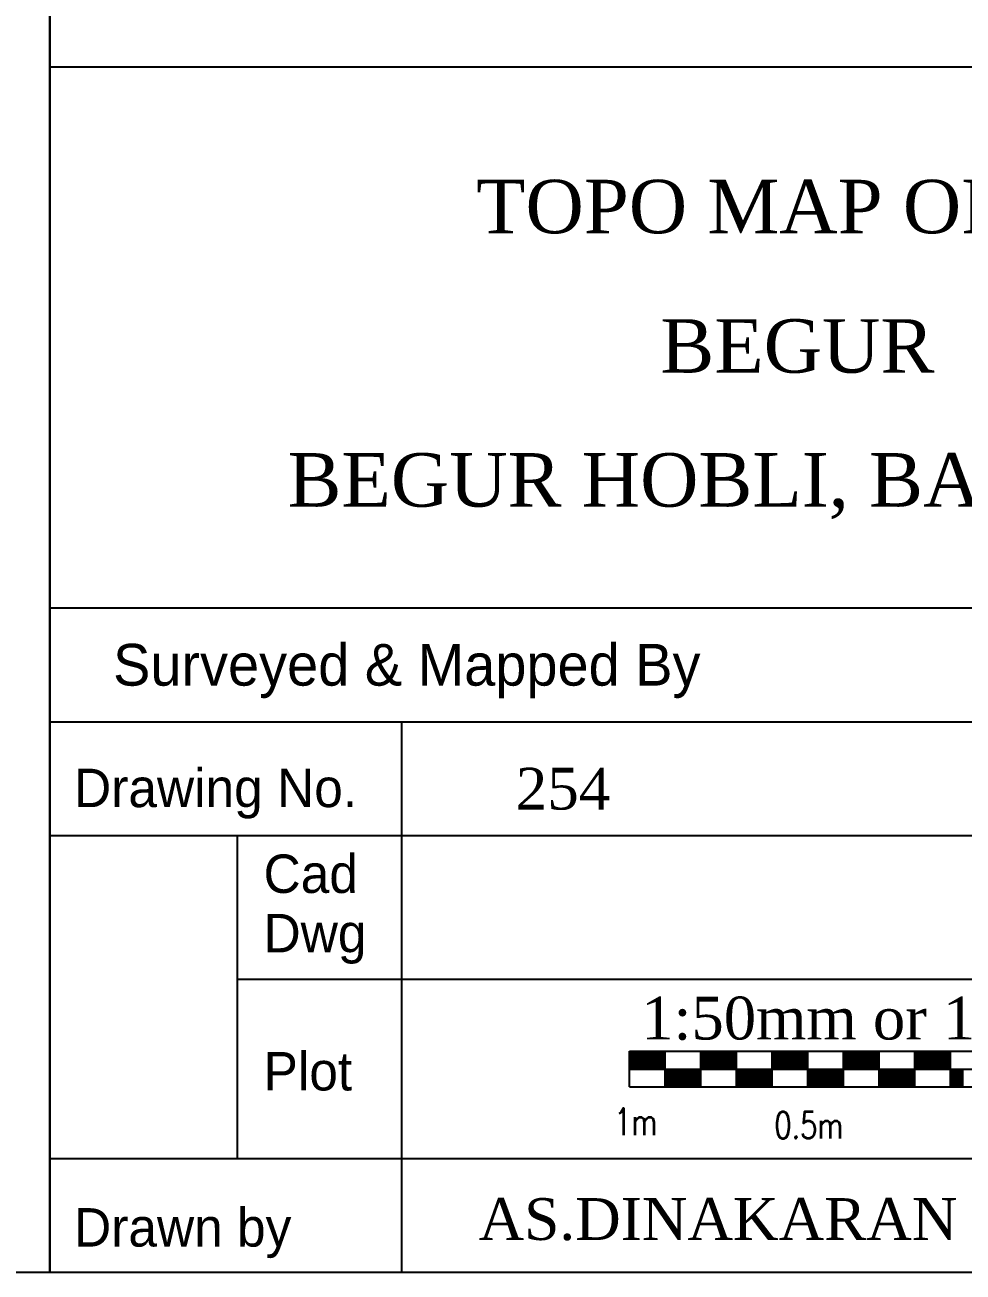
# Model space of a CAD drawing. Extents: x 1878645 to 3043969, y -1160829 to -603973.
# Drawn here: x 2000138 to 2016610, y -986805 to -964894 of the extents above; entities that cross this region are included whole.
import ezdxf
from ezdxf.enums import TextEntityAlignment as Align

# ---------------------------------------------------------------- set-up
doc = ezdxf.new("R2010")
doc.units = 0
doc.header["$LTSCALE"] = 100
for name, color, linetype in [('BOR', 100, 'Continuous'), ('TEMPLE', 6, 'Continuous'), ('TITLE', 7, 'Continuous')]:
    doc.layers.add(name, color=color, linetype=linetype)
doc.styles.add('DT', font='dutcheb.ttf')
doc.styles.add('rs', font='romans.shx')
doc.styles.add('STY', font='stylu.ttf')
doc.styles.add('TR', font='times.ttf', dxfattribs={"height": 2.4})

msp = doc.modelspace()

# ---------------------------------------------------------------- linework, layer by layer
at = {"color": 0}
for p, q in [((2010776.48911, -983238.4965, 1801.29256), (2010776.48882, -982925.22823, 1801.29256)), ((2010776.48911, -983238.4965, 1801.29256), (2010776.48882, -982925.22823, 1801.29256)), ((2010807.81594, -983238.49647, 1801.29256), (2010807.81565, -982925.2282, 1801.29256)), ((2010807.81594, -983238.49647, 1801.29256), (2010807.81565, -982925.2282, 1801.29256)), ((2010839.14276, -983238.49644, 1801.29256), (2010839.14248, -982925.22817, 1801.29256)), ((2010839.14276, -983238.49644, 1801.29256), (2010839.14248, -982925.22817, 1801.29256)), ((2010870.46959, -983238.49641, 1801.29256), (2010870.46931, -982925.22814, 1801.29256)), ((2010870.46959, -983238.49641, 1801.29256), (2010870.46931, -982925.22814, 1801.29256)), ((2010901.79642, -983238.49639, 1801.29256), (2010901.79613, -982925.22811, 1801.29256)), ((2010901.79642, -983238.49639, 1801.29256), (2010901.79613, -982925.22811, 1801.29256)), ((2010933.12325, -983238.49636, 1801.29256), (2010933.12296, -982925.22809, 1801.29256)), ((2010933.12325, -983238.49636, 1801.29256), (2010933.12296, -982925.22809, 1801.29256)), ((2010964.45007, -983238.49633, 1801.29256), (2010964.44979, -982925.22806, 1801.29256)), ((2010964.45007, -983238.49633, 1801.29256), (2010964.44979, -982925.22806, 1801.29256)), ((2010995.7769, -983238.4963, 1801.29256), (2010995.77661, -982925.22803, 1801.29256)), ((2010995.7769, -983238.4963, 1801.29256), (2010995.77661, -982925.22803, 1801.29256)), ((2011027.10373, -983238.49627, 1801.29256), (2011027.10344, -982925.228, 1801.29256)), ((2011027.10373, -983238.49627, 1801.29256), (2011027.10344, -982925.228, 1801.29256)), ((2011058.43055, -983238.49624, 1801.29256), (2011058.43027, -982925.22797, 1801.29256)), ((2011058.43055, -983238.49624, 1801.29256), (2011058.43027, -982925.22797, 1801.29256)), ((2011089.75738, -983238.49621, 1801.29256), (2011089.75709, -982925.22794, 1801.29256)), ((2011089.75738, -983238.49621, 1801.29256), (2011089.75709, -982925.22794, 1801.29256)), ((2011121.08421, -983238.49618, 1801.29256), (2011121.08392, -982925.22791, 1801.29256)), ((2011121.08421, -983238.49618, 1801.29256), (2011121.08392, -982925.22791, 1801.29256)), ((2011152.41104, -983238.49616, 1801.29256), (2011152.41075, -982925.22789, 1801.29256)), ((2011152.41104, -983238.49616, 1801.29256), (2011152.41075, -982925.22789, 1801.29256)), ((2011183.73786, -983238.49613, 1801.29256), (2011183.73758, -982925.22786, 1801.29256)), ((2011183.73786, -983238.49613, 1801.29256), (2011183.73758, -982925.22786, 1801.29256)), ((2011215.06469, -983238.4961, 1801.29256), (2011215.0644, -982925.22783, 1801.29256)), ((2011215.06469, -983238.4961, 1801.29256), (2011215.0644, -982925.22783, 1801.29256)), ((2011246.39152, -983238.49607, 1801.29256), (2011246.39123, -982925.2278, 1801.29256)), ((2011246.39152, -983238.49607, 1801.29256), (2011246.39123, -982925.2278, 1801.29256)), ((2011277.71834, -983238.49604, 1801.29256), (2011277.71806, -982925.22777, 1801.29256)), ((2011277.71834, -983238.49604, 1801.29256), (2011277.71806, -982925.22777, 1801.29256)), ((2011309.04517, -983238.49601, 1801.29256), (2011309.04488, -982925.22774, 1801.29256)), ((2011309.04517, -983238.49601, 1801.29256), (2011309.04488, -982925.22774, 1801.29256)), ((2011340.372, -983238.49598, 1801.29256), (2011340.37171, -982925.22771, 1801.29256)), ((2011340.372, -983238.49598, 1801.29256), (2011340.37171, -982925.22771, 1801.29256)), ((2011371.69882, -983238.49596, 1801.29256), (2011371.69854, -982925.22769, 1801.29256)), ((2011371.69882, -983238.49596, 1801.29256), (2011371.69854, -982925.22769, 1801.29256)), ((2012029.56219, -983238.49536, 1801.29256), (2012029.56191, -982925.22708, 1801.29256)), ((2012029.56219, -983238.49536, 1801.29256), (2012029.56191, -982925.22708, 1801.29256)), ((2012060.88902, -983238.49533, 1801.29256), (2012060.88873, -982925.22706, 1801.29256)), ((2012060.88902, -983238.49533, 1801.29256), (2012060.88873, -982925.22706, 1801.29256)), ((2012092.21585, -983238.4953, 1801.29256), (2012092.21556, -982925.22703, 1801.29256)), ((2012092.21585, -983238.4953, 1801.29256), (2012092.21556, -982925.22703, 1801.29256)), ((2012123.54267, -983238.49527, 1801.29256), (2012123.54239, -982925.227, 1801.29256)), ((2012123.54267, -983238.49527, 1801.29256), (2012123.54239, -982925.227, 1801.29256)), ((2012154.8695, -983238.49524, 1801.29256), (2012154.86922, -982925.22697, 1801.29256)), ((2012154.8695, -983238.49524, 1801.29256), (2012154.86922, -982925.22697, 1801.29256)), ((2012186.19633, -983238.49521, 1801.29256), (2012186.19604, -982925.22694, 1801.29256)), ((2012186.19633, -983238.49521, 1801.29256), (2012186.19604, -982925.22694, 1801.29256)), ((2012217.52316, -983238.49518, 1801.29256), (2012217.52287, -982925.22691, 1801.29256)), ((2012217.52316, -983238.49518, 1801.29256), (2012217.52287, -982925.22691, 1801.29256)), ((2012248.84998, -983238.49516, 1801.29256), (2012248.8497, -982925.22688, 1801.29256)), ((2012248.84998, -983238.49516, 1801.29256), (2012248.8497, -982925.22688, 1801.29256)), ((2012280.17681, -983238.49513, 1801.29256), (2012280.17652, -982925.22686, 1801.29256)), ((2012280.17681, -983238.49513, 1801.29256), (2012280.17652, -982925.22686, 1801.29256)), ((2012311.50364, -983238.4951, 1801.29256), (2012311.50335, -982925.22683, 1801.29256)), ((2012311.50364, -983238.4951, 1801.29256), (2012311.50335, -982925.22683, 1801.29256)), ((2012342.83046, -983238.49507, 1801.29256), (2012342.83018, -982925.2268, 1801.29256)), ((2012342.83046, -983238.49507, 1801.29256), (2012342.83018, -982925.2268, 1801.29256)), ((2012374.15729, -983238.49504, 1801.29256), (2012374.157, -982925.22677, 1801.29256)), ((2012374.15729, -983238.49504, 1801.29256), (2012374.157, -982925.22677, 1801.29256)), ((2012405.48412, -983238.49501, 1801.29256), (2012405.48383, -982925.22674, 1801.29256)), ((2012405.48412, -983238.49501, 1801.29256), (2012405.48383, -982925.22674, 1801.29256)), ((2012436.81095, -983238.49498, 1801.29256), (2012436.81066, -982925.22671, 1801.29256)), ((2012436.81095, -983238.49498, 1801.29256), (2012436.81066, -982925.22671, 1801.29256)), ((2012468.13777, -983238.49495, 1801.29256), (2012468.13749, -982925.22668, 1801.29256)), ((2012468.13777, -983238.49495, 1801.29256), (2012468.13749, -982925.22668, 1801.29256)), ((2012499.4646, -983238.49493, 1801.29256), (2012499.46431, -982925.22666, 1801.29256)), ((2012499.4646, -983238.49493, 1801.29256), (2012499.46431, -982925.22666, 1801.29256)), ((2012530.79143, -983238.4949, 1801.29256), (2012530.79114, -982925.22663, 1801.29256)), ((2012530.79143, -983238.4949, 1801.29256), (2012530.79114, -982925.22663, 1801.29256)), ((2012562.11825, -983238.49487, 1801.29256), (2012562.11797, -982925.2266, 1801.29256)), ((2012562.11825, -983238.49487, 1801.29256), (2012562.11797, -982925.2266, 1801.29256)), ((2012593.44508, -983238.49484, 1801.29256), (2012593.44479, -982925.22657, 1801.29256)), ((2012593.44508, -983238.49484, 1801.29256), (2012593.44479, -982925.22657, 1801.29256)), ((2012624.77191, -983238.49481, 1801.29256), (2012624.77162, -982925.22654, 1801.29256)), ((2012624.77191, -983238.49481, 1801.29256), (2012624.77162, -982925.22654, 1801.29256)), ((2013282.63528, -983238.49421, 1801.29256), (2013282.63499, -982925.22594, 1801.29256)), ((2013282.63528, -983238.49421, 1801.29256), (2013282.63499, -982925.22594, 1801.29256)), ((2013313.9621, -983238.49418, 1801.29256), (2013313.96182, -982925.22591, 1801.29256)), ((2013313.9621, -983238.49418, 1801.29256), (2013313.96182, -982925.22591, 1801.29256)), ((2013345.28893, -983238.49415, 1801.29256), (2013345.28864, -982925.22588, 1801.29256)), ((2013345.28893, -983238.49415, 1801.29256), (2013345.28864, -982925.22588, 1801.29256)), ((2013376.61576, -983238.49413, 1801.29256), (2013376.61547, -982925.22585, 1801.29256)), ((2013376.61576, -983238.49413, 1801.29256), (2013376.61547, -982925.22585, 1801.29256)), ((2013407.94258, -983238.4941, 1801.29256), (2013407.9423, -982925.22583, 1801.29256)), ((2013407.94258, -983238.4941, 1801.29256), (2013407.9423, -982925.22583, 1801.29256)), ((2013439.26941, -983238.49407, 1801.29256), (2013439.26913, -982925.2258, 1801.29256)), ((2013439.26941, -983238.49407, 1801.29256), (2013439.26913, -982925.2258, 1801.29256)), ((2013470.59624, -983238.49404, 1801.29256), (2013470.59595, -982925.22577, 1801.29256)), ((2013470.59624, -983238.49404, 1801.29256), (2013470.59595, -982925.22577, 1801.29256)), ((2013501.92307, -983238.49401, 1801.29256), (2013501.92278, -982925.22574, 1801.29256)), ((2013501.92307, -983238.49401, 1801.29256), (2013501.92278, -982925.22574, 1801.29256)), ((2013533.24989, -983238.49398, 1801.29256), (2013533.24961, -982925.22571, 1801.29256)), ((2013533.24989, -983238.49398, 1801.29256), (2013533.24961, -982925.22571, 1801.29256)), ((2013564.57672, -983238.49395, 1801.29256), (2013564.57643, -982925.22568, 1801.29256)), ((2013564.57672, -983238.49395, 1801.29256), (2013564.57643, -982925.22568, 1801.29256)), ((2013595.90355, -983238.49393, 1801.29256), (2013595.90326, -982925.22565, 1801.29256)), ((2013595.90355, -983238.49393, 1801.29256), (2013595.90326, -982925.22565, 1801.29256)), ((2013627.23037, -983238.4939, 1801.29256), (2013627.23009, -982925.22563, 1801.29256)), ((2013627.23037, -983238.4939, 1801.29256), (2013627.23009, -982925.22563, 1801.29256)), ((2013658.5572, -983238.49387, 1801.29256), (2013658.55691, -982925.2256, 1801.29256)), ((2013658.5572, -983238.49387, 1801.29256), (2013658.55691, -982925.2256, 1801.29256)), ((2013689.88403, -983238.49384, 1801.29256), (2013689.88374, -982925.22557, 1801.29256)), ((2013689.88403, -983238.49384, 1801.29256), (2013689.88374, -982925.22557, 1801.29256)), ((2013721.21086, -983238.49381, 1801.29256), (2013721.21057, -982925.22554, 1801.29256)), ((2013721.21086, -983238.49381, 1801.29256), (2013721.21057, -982925.22554, 1801.29256)), ((2013752.53768, -983238.49378, 1801.29256), (2013752.5374, -982925.22551, 1801.29256)), ((2013752.53768, -983238.49378, 1801.29256), (2013752.5374, -982925.22551, 1801.29256)), ((2013783.86451, -983238.49375, 1801.29256), (2013783.86422, -982925.22548, 1801.29256)), ((2013783.86451, -983238.49375, 1801.29256), (2013783.86422, -982925.22548, 1801.29256)), ((2013815.19134, -983238.49373, 1801.29256), (2013815.19105, -982925.22545, 1801.29256)), ((2013815.19134, -983238.49373, 1801.29256), (2013815.19105, -982925.22545, 1801.29256)), ((2013846.51816, -983238.4937, 1801.29256), (2013846.51788, -982925.22543, 1801.29256)), ((2013846.51816, -983238.4937, 1801.29256), (2013846.51788, -982925.22543, 1801.29256)), ((2013877.84499, -983238.49367, 1801.29256), (2013877.8447, -982925.2254, 1801.29256)), ((2013877.84499, -983238.49367, 1801.29256), (2013877.8447, -982925.2254, 1801.29256)), ((2014535.70836, -983238.49307, 1801.29256), (2014535.70807, -982925.2248, 1801.29256)), ((2014535.70836, -983238.49307, 1801.29256), (2014535.70807, -982925.2248, 1801.29256)), ((2014567.03519, -983238.49304, 1801.29256), (2014567.0349, -982925.22477, 1801.29256)), ((2014567.03519, -983238.49304, 1801.29256), (2014567.0349, -982925.22477, 1801.29256)), ((2014598.36201, -983238.49301, 1801.29256), (2014598.36173, -982925.22474, 1801.29256)), ((2014598.36201, -983238.49301, 1801.29256), (2014598.36173, -982925.22474, 1801.29256)), ((2014629.68884, -983238.49298, 1801.29256), (2014629.68855, -982925.22471, 1801.29256)), ((2014629.68884, -983238.49298, 1801.29256), (2014629.68855, -982925.22471, 1801.29256)), ((2014661.01567, -983238.49295, 1801.29256), (2014661.01538, -982925.22468, 1801.29256)), ((2014661.01567, -983238.49295, 1801.29256), (2014661.01538, -982925.22468, 1801.29256)), ((2014692.34249, -983238.49292, 1801.29256), (2014692.34221, -982925.22465, 1801.29256)), ((2014692.34249, -983238.49292, 1801.29256), (2014692.34221, -982925.22465, 1801.29256)), ((2014723.66932, -983238.4929, 1801.29256), (2014723.66904, -982925.22462, 1801.29256)), ((2014723.66932, -983238.4929, 1801.29256), (2014723.66904, -982925.22462, 1801.29256)), ((2014754.99615, -983238.49287, 1801.29256), (2014754.99586, -982925.2246, 1801.29256)), ((2014754.99615, -983238.49287, 1801.29256), (2014754.99586, -982925.2246, 1801.29256)), ((2014786.32298, -983238.49284, 1801.29256), (2014786.32269, -982925.22457, 1801.29256)), ((2014786.32298, -983238.49284, 1801.29256), (2014786.32269, -982925.22457, 1801.29256)), ((2014817.6498, -983238.49281, 1801.29256), (2014817.64952, -982925.22454, 1801.29256)), ((2014817.6498, -983238.49281, 1801.29256), (2014817.64952, -982925.22454, 1801.29256)), ((2014848.97663, -983238.49278, 1801.29256), (2014848.97634, -982925.22451, 1801.29256)), ((2014848.97663, -983238.49278, 1801.29256), (2014848.97634, -982925.22451, 1801.29256)), ((2014880.30346, -983238.49275, 1801.29256), (2014880.30317, -982925.22448, 1801.29256)), ((2014880.30346, -983238.49275, 1801.29256), (2014880.30317, -982925.22448, 1801.29256)), ((2014911.63028, -983238.49272, 1801.29256), (2014911.63, -982925.22445, 1801.29256)), ((2014911.63028, -983238.49272, 1801.29256), (2014911.63, -982925.22445, 1801.29256)), ((2014942.95711, -983238.4927, 1801.29256), (2014942.95682, -982925.22442, 1801.29256)), ((2014942.95711, -983238.4927, 1801.29256), (2014942.95682, -982925.22442, 1801.29256)), ((2014974.28394, -983238.49267, 1801.29256), (2014974.28365, -982925.2244, 1801.29256)), ((2014974.28394, -983238.49267, 1801.29256), (2014974.28365, -982925.2244, 1801.29256)), ((2015005.61076, -983238.49264, 1801.29256), (2015005.61048, -982925.22437, 1801.29256)), ((2015005.61076, -983238.49264, 1801.29256), (2015005.61048, -982925.22437, 1801.29256)), ((2015036.93759, -983238.49261, 1801.29256), (2015036.93731, -982925.22434, 1801.29256)), ((2015036.93759, -983238.49261, 1801.29256), (2015036.93731, -982925.22434, 1801.29256)), ((2015068.26442, -983238.49258, 1801.29256), (2015068.26413, -982925.22431, 1801.29256)), ((2015068.26442, -983238.49258, 1801.29256), (2015068.26413, -982925.22431, 1801.29256)), ((2015099.59125, -983238.49255, 1801.29256), (2015099.59096, -982925.22428, 1801.29256)), ((2015099.59125, -983238.49255, 1801.29256), (2015099.59096, -982925.22428, 1801.29256)), ((2015130.91807, -983238.49252, 1801.29256), (2015130.91779, -982925.22425, 1801.29256)), ((2015130.91807, -983238.49252, 1801.29256), (2015130.91779, -982925.22425, 1801.29256)), ((2015788.78144, -983238.49192, 1801.29256), (2015788.78116, -982925.22365, 1801.29256)), ((2015788.78144, -983238.49192, 1801.29256), (2015788.78116, -982925.22365, 1801.29256)), ((2015820.10827, -983238.49189, 1801.29256), (2015820.10798, -982925.22362, 1801.29256)), ((2015820.10827, -983238.49189, 1801.29256), (2015820.10798, -982925.22362, 1801.29256)), ((2015851.4351, -983238.49187, 1801.29256), (2015851.43481, -982925.2236, 1801.29256)), ((2015851.4351, -983238.49187, 1801.29256), (2015851.43481, -982925.2236, 1801.29256)), ((2015882.76192, -983238.49184, 1801.29256), (2015882.76164, -982925.22357, 1801.29256)), ((2015882.76192, -983238.49184, 1801.29256), (2015882.76164, -982925.22357, 1801.29256)), ((2015914.08875, -983238.49181, 1801.29256), (2015914.08846, -982925.22354, 1801.29256)), ((2015914.08875, -983238.49181, 1801.29256), (2015914.08846, -982925.22354, 1801.29256)), ((2015945.41558, -983238.49178, 1801.29256), (2015945.41529, -982925.22351, 1801.29256)), ((2015945.41558, -983238.49178, 1801.29256), (2015945.41529, -982925.22351, 1801.29256)), ((2015976.7424, -983238.49175, 1801.29256), (2015976.74212, -982925.22348, 1801.29256)), ((2015976.7424, -983238.49175, 1801.29256), (2015976.74212, -982925.22348, 1801.29256)), ((2016008.06923, -983238.49172, 1801.29256), (2016008.06894, -982925.22345, 1801.29256)), ((2016008.06923, -983238.49172, 1801.29256), (2016008.06894, -982925.22345, 1801.29256)), ((2016039.39606, -983238.49169, 1801.29256), (2016039.39577, -982925.22342, 1801.29256)), ((2016039.39606, -983238.49169, 1801.29256), (2016039.39577, -982925.22342, 1801.29256)), ((2016070.72289, -983238.49167, 1801.29256), (2016070.7226, -982925.22339, 1801.29256)), ((2016070.72289, -983238.49167, 1801.29256), (2016070.7226, -982925.22339, 1801.29256)), ((2016102.04971, -983238.49164, 1801.29256), (2016102.04943, -982925.22337, 1801.29256)), ((2016102.04971, -983238.49164, 1801.29256), (2016102.04943, -982925.22337, 1801.29256)), ((2016133.37654, -983238.49161, 1801.29256), (2016133.37625, -982925.22334, 1801.29256)), ((2016133.37654, -983238.49161, 1801.29256), (2016133.37625, -982925.22334, 1801.29256)), ((2016164.70337, -983238.49158, 1801.29256), (2016164.70308, -982925.22331, 1801.29256)), ((2016164.70337, -983238.49158, 1801.29256), (2016164.70308, -982925.22331, 1801.29256)), ((2016196.03019, -983238.49155, 1801.29256), (2016196.02991, -982925.22328, 1801.29256)), ((2016196.03019, -983238.49155, 1801.29256), (2016196.02991, -982925.22328, 1801.29256)), ((2016227.35702, -983238.49152, 1801.29256), (2016227.35673, -982925.22325, 1801.29256)), ((2016227.35702, -983238.49152, 1801.29256), (2016227.35673, -982925.22325, 1801.29256)), ((2016258.68385, -983238.49149, 1801.29256), (2016258.68356, -982925.22322, 1801.29256)), ((2016258.68385, -983238.49149, 1801.29256), (2016258.68356, -982925.22322, 1801.29256)), ((2016290.01067, -983238.49147, 1801.29256), (2016290.01039, -982925.22319, 1801.29256)), ((2016290.01067, -983238.49147, 1801.29256), (2016290.01039, -982925.22319, 1801.29256)), ((2016321.3375, -983238.49144, 1801.29256), (2016321.33722, -982925.22317, 1801.29256)), ((2016321.3375, -983238.49144, 1801.29256), (2016321.33722, -982925.22317, 1801.29256)), ((2016352.66433, -983238.49141, 1801.29256), (2016352.66404, -982925.22314, 1801.29256)), ((2016352.66433, -983238.49141, 1801.29256), (2016352.66404, -982925.22314, 1801.29256)), ((2016383.99116, -983238.49138, 1801.29256), (2016383.99087, -982925.22311, 1801.29256)), ((2016383.99116, -983238.49138, 1801.29256), (2016383.99087, -982925.22311, 1801.29256)), ((2011403.02594, -983551.7642, 1801.29256), (2011403.02565, -983238.49593, 1801.29256)), ((2011403.02594, -983551.7642, 1801.29256), (2011403.02565, -983238.49593, 1801.29256)), ((2011434.35276, -983551.76417, 1801.29256), (2011434.35248, -983238.4959, 1801.29256)), ((2011434.35276, -983551.76417, 1801.29256), (2011434.35248, -983238.4959, 1801.29256)), ((2011465.67959, -983551.76414, 1801.29256), (2011465.67931, -983238.49587, 1801.29256)), ((2011465.67959, -983551.76414, 1801.29256), (2011465.67931, -983238.49587, 1801.29256)), ((2011497.00642, -983551.76411, 1801.29256), (2011497.00613, -983238.49584, 1801.29256)), ((2011497.00642, -983551.76411, 1801.29256), (2011497.00613, -983238.49584, 1801.29256)), ((2011528.33325, -983551.76408, 1801.29256), (2011528.33296, -983238.49581, 1801.29256)), ((2011528.33325, -983551.76408, 1801.29256), (2011528.33296, -983238.49581, 1801.29256)), ((2011559.66007, -983551.76406, 1801.29256), (2011559.65979, -983238.49578, 1801.29256)), ((2011559.66007, -983551.76406, 1801.29256), (2011559.65979, -983238.49578, 1801.29256)), ((2011590.9869, -983551.76403, 1801.29256), (2011590.98661, -983238.49576, 1801.29256)), ((2011590.9869, -983551.76403, 1801.29256), (2011590.98661, -983238.49576, 1801.29256)), ((2011622.31373, -983551.764, 1801.29256), (2011622.31344, -983238.49573, 1801.29256)), ((2011622.31373, -983551.764, 1801.29256), (2011622.31344, -983238.49573, 1801.29256)), ((2011653.64055, -983551.76397, 1801.29256), (2011653.64027, -983238.4957, 1801.29256)), ((2011653.64055, -983551.76397, 1801.29256), (2011653.64027, -983238.4957, 1801.29256)), ((2011684.96738, -983551.76394, 1801.29256), (2011684.9671, -983238.49567, 1801.29256)), ((2011684.96738, -983551.76394, 1801.29256), (2011684.9671, -983238.49567, 1801.29256)), ((2011716.29421, -983551.76391, 1801.29256), (2011716.29392, -983238.49564, 1801.29256)), ((2011716.29421, -983551.76391, 1801.29256), (2011716.29392, -983238.49564, 1801.29256)), ((2011747.62104, -983551.76388, 1801.29256), (2011747.62075, -983238.49561, 1801.29256)), ((2011747.62104, -983551.76388, 1801.29256), (2011747.62075, -983238.49561, 1801.29256)), ((2011778.94786, -983551.76385, 1801.29256), (2011778.94758, -983238.49558, 1801.29256)), ((2011778.94786, -983551.76385, 1801.29256), (2011778.94758, -983238.49558, 1801.29256)), ((2011810.27469, -983551.76383, 1801.29256), (2011810.2744, -983238.49556, 1801.29256)), ((2011810.27469, -983551.76383, 1801.29256), (2011810.2744, -983238.49556, 1801.29256)), ((2011841.60152, -983551.7638, 1801.29256), (2011841.60123, -983238.49553, 1801.29256)), ((2011841.60152, -983551.7638, 1801.29256), (2011841.60123, -983238.49553, 1801.29256)), ((2011872.92834, -983551.76377, 1801.29256), (2011872.92806, -983238.4955, 1801.29256)), ((2011872.92834, -983551.76377, 1801.29256), (2011872.92806, -983238.4955, 1801.29256)), ((2011904.25517, -983551.76374, 1801.29256), (2011904.25488, -983238.49547, 1801.29256)), ((2011904.25517, -983551.76374, 1801.29256), (2011904.25488, -983238.49547, 1801.29256)), ((2011935.582, -983551.76371, 1801.29256), (2011935.58171, -983238.49544, 1801.29256)), ((2011935.582, -983551.76371, 1801.29256), (2011935.58171, -983238.49544, 1801.29256)), ((2011966.90882, -983551.76368, 1801.29256), (2011966.90854, -983238.49541, 1801.29256)), ((2011966.90882, -983551.76368, 1801.29256), (2011966.90854, -983238.49541, 1801.29256)), ((2011998.23565, -983551.76365, 1801.29256), (2011998.23537, -983238.49538, 1801.29256)), ((2011998.23565, -983551.76365, 1801.29256), (2011998.23537, -983238.49538, 1801.29256)), ((2012656.09902, -983551.76305, 1801.29256), (2012656.09873, -983238.49478, 1801.29256)), ((2012656.09902, -983551.76305, 1801.29256), (2012656.09873, -983238.49478, 1801.29256)), ((2012687.42585, -983551.76303, 1801.29256), (2012687.42556, -983238.49475, 1801.29256)), ((2012687.42585, -983551.76303, 1801.29256), (2012687.42556, -983238.49475, 1801.29256)), ((2012718.75267, -983551.763, 1801.29256), (2012718.75239, -983238.49473, 1801.29256)), ((2012718.75267, -983551.763, 1801.29256), (2012718.75239, -983238.49473, 1801.29256)), ((2012750.0795, -983551.76297, 1801.29256), (2012750.07922, -983238.4947, 1801.29256)), ((2012750.0795, -983551.76297, 1801.29256), (2012750.07922, -983238.4947, 1801.29256)), ((2012781.40633, -983551.76294, 1801.29256), (2012781.40604, -983238.49467, 1801.29256)), ((2012781.40633, -983551.76294, 1801.29256), (2012781.40604, -983238.49467, 1801.29256)), ((2012812.73316, -983551.76291, 1801.29256), (2012812.73287, -983238.49464, 1801.29256)), ((2012812.73316, -983551.76291, 1801.29256), (2012812.73287, -983238.49464, 1801.29256)), ((2012844.05998, -983551.76288, 1801.29256), (2012844.0597, -983238.49461, 1801.29256)), ((2012844.05998, -983551.76288, 1801.29256), (2012844.0597, -983238.49461, 1801.29256)), ((2012875.38681, -983551.76285, 1801.29256), (2012875.38652, -983238.49458, 1801.29256)), ((2012875.38681, -983551.76285, 1801.29256), (2012875.38652, -983238.49458, 1801.29256)), ((2012906.71364, -983551.76283, 1801.29256), (2012906.71335, -983238.49455, 1801.29256)), ((2012906.71364, -983551.76283, 1801.29256), (2012906.71335, -983238.49455, 1801.29256)), ((2012938.04046, -983551.7628, 1801.29256), (2012938.04018, -983238.49453, 1801.29256)), ((2012938.04046, -983551.7628, 1801.29256), (2012938.04018, -983238.49453, 1801.29256)), ((2012969.36729, -983551.76277, 1801.29256), (2012969.36701, -983238.4945, 1801.29256)), ((2012969.36729, -983551.76277, 1801.29256), (2012969.36701, -983238.4945, 1801.29256)), ((2013000.69412, -983551.76274, 1801.29256), (2013000.69383, -983238.49447, 1801.29256)), ((2013000.69412, -983551.76274, 1801.29256), (2013000.69383, -983238.49447, 1801.29256)), ((2013032.02095, -983551.76271, 1801.29256), (2013032.02066, -983238.49444, 1801.29256)), ((2013032.02095, -983551.76271, 1801.29256), (2013032.02066, -983238.49444, 1801.29256)), ((2013063.34777, -983551.76268, 1801.29256), (2013063.34749, -983238.49441, 1801.29256)), ((2013063.34777, -983551.76268, 1801.29256), (2013063.34749, -983238.49441, 1801.29256)), ((2013094.6746, -983551.76265, 1801.29256), (2013094.67431, -983238.49438, 1801.29256)), ((2013094.6746, -983551.76265, 1801.29256), (2013094.67431, -983238.49438, 1801.29256)), ((2013126.00143, -983551.76263, 1801.29256), (2013126.00114, -983238.49435, 1801.29256)), ((2013126.00143, -983551.76263, 1801.29256), (2013126.00114, -983238.49435, 1801.29256)), ((2013157.32825, -983551.7626, 1801.29256), (2013157.32797, -983238.49433, 1801.29256)), ((2013157.32825, -983551.7626, 1801.29256), (2013157.32797, -983238.49433, 1801.29256)), ((2013188.65508, -983551.76257, 1801.29256), (2013188.65479, -983238.4943, 1801.29256)), ((2013188.65508, -983551.76257, 1801.29256), (2013188.65479, -983238.4943, 1801.29256)), ((2013219.98191, -983551.76254, 1801.29256), (2013219.98162, -983238.49427, 1801.29256)), ((2013219.98191, -983551.76254, 1801.29256), (2013219.98162, -983238.49427, 1801.29256)), ((2013251.30873, -983551.76251, 1801.29256), (2013251.30845, -983238.49424, 1801.29256)), ((2013251.30873, -983551.76251, 1801.29256), (2013251.30845, -983238.49424, 1801.29256)), ((2013909.1721, -983551.76191, 1801.29256), (2013909.17182, -983238.49364, 1801.29256)), ((2013909.1721, -983551.76191, 1801.29256), (2013909.17182, -983238.49364, 1801.29256)), ((2013940.49893, -983551.76188, 1801.29256), (2013940.49864, -983238.49361, 1801.29256)), ((2013940.49893, -983551.76188, 1801.29256), (2013940.49864, -983238.49361, 1801.29256)), ((2013971.82576, -983551.76185, 1801.29256), (2013971.82547, -983238.49358, 1801.29256)), ((2013971.82576, -983551.76185, 1801.29256), (2013971.82547, -983238.49358, 1801.29256)), ((2014003.15258, -983551.76182, 1801.29256), (2014003.1523, -983238.49355, 1801.29256)), ((2014003.15258, -983551.76182, 1801.29256), (2014003.1523, -983238.49355, 1801.29256)), ((2014034.47941, -983551.7618, 1801.29256), (2014034.47913, -983238.49352, 1801.29256)), ((2014034.47941, -983551.7618, 1801.29256), (2014034.47913, -983238.49352, 1801.29256)), ((2014065.80624, -983551.76177, 1801.29256), (2014065.80595, -983238.4935, 1801.29256)), ((2014065.80624, -983551.76177, 1801.29256), (2014065.80595, -983238.4935, 1801.29256)), ((2014097.13307, -983551.76174, 1801.29256), (2014097.13278, -983238.49347, 1801.29256)), ((2014097.13307, -983551.76174, 1801.29256), (2014097.13278, -983238.49347, 1801.29256)), ((2014128.45989, -983551.76171, 1801.29256), (2014128.45961, -983238.49344, 1801.29256)), ((2014128.45989, -983551.76171, 1801.29256), (2014128.45961, -983238.49344, 1801.29256)), ((2014159.78672, -983551.76168, 1801.29256), (2014159.78643, -983238.49341, 1801.29256)), ((2014159.78672, -983551.76168, 1801.29256), (2014159.78643, -983238.49341, 1801.29256)), ((2014191.11355, -983551.76165, 1801.29256), (2014191.11326, -983238.49338, 1801.29256)), ((2014191.11355, -983551.76165, 1801.29256), (2014191.11326, -983238.49338, 1801.29256)), ((2014222.44037, -983551.76162, 1801.29256), (2014222.44009, -983238.49335, 1801.29256)), ((2014222.44037, -983551.76162, 1801.29256), (2014222.44009, -983238.49335, 1801.29256)), ((2014253.7672, -983551.7616, 1801.29256), (2014253.76692, -983238.49332, 1801.29256)), ((2014253.7672, -983551.7616, 1801.29256), (2014253.76692, -983238.49332, 1801.29256)), ((2014285.09403, -983551.76157, 1801.29256), (2014285.09374, -983238.4933, 1801.29256)), ((2014285.09403, -983551.76157, 1801.29256), (2014285.09374, -983238.4933, 1801.29256)), ((2014316.42086, -983551.76154, 1801.29256), (2014316.42057, -983238.49327, 1801.29256)), ((2014316.42086, -983551.76154, 1801.29256), (2014316.42057, -983238.49327, 1801.29256)), ((2014347.74768, -983551.76151, 1801.29256), (2014347.7474, -983238.49324, 1801.29256)), ((2014347.74768, -983551.76151, 1801.29256), (2014347.7474, -983238.49324, 1801.29256)), ((2014379.07451, -983551.76148, 1801.29256), (2014379.07422, -983238.49321, 1801.29256)), ((2014379.07451, -983551.76148, 1801.29256), (2014379.07422, -983238.49321, 1801.29256)), ((2014410.40134, -983551.76145, 1801.29256), (2014410.40105, -983238.49318, 1801.29256)), ((2014410.40134, -983551.76145, 1801.29256), (2014410.40105, -983238.49318, 1801.29256)), ((2014441.72816, -983551.76142, 1801.29256), (2014441.72788, -983238.49315, 1801.29256)), ((2014441.72816, -983551.76142, 1801.29256), (2014441.72788, -983238.49315, 1801.29256)), ((2014473.05499, -983551.76139, 1801.29256), (2014473.0547, -983238.49312, 1801.29256)), ((2014473.05499, -983551.76139, 1801.29256), (2014473.0547, -983238.49312, 1801.29256)), ((2014504.38182, -983551.76137, 1801.29256), (2014504.38153, -983238.4931, 1801.29256)), ((2014504.38182, -983551.76137, 1801.29256), (2014504.38153, -983238.4931, 1801.29256)), ((2015162.24519, -983551.76077, 1801.29256), (2015162.2449, -983238.4925, 1801.29256)), ((2015162.24519, -983551.76077, 1801.29256), (2015162.2449, -983238.4925, 1801.29256)), ((2015193.57201, -983551.76074, 1801.29256), (2015193.57173, -983238.49247, 1801.29256)), ((2015193.57201, -983551.76074, 1801.29256), (2015193.57173, -983238.49247, 1801.29256)), ((2015224.89884, -983551.76071, 1801.29256), (2015224.89855, -983238.49244, 1801.29256)), ((2015224.89884, -983551.76071, 1801.29256), (2015224.89855, -983238.49244, 1801.29256)), ((2015256.22567, -983551.76068, 1801.29256), (2015256.22538, -983238.49241, 1801.29256)), ((2015256.22567, -983551.76068, 1801.29256), (2015256.22538, -983238.49241, 1801.29256)), ((2015287.55249, -983551.76065, 1801.29256), (2015287.55221, -983238.49238, 1801.29256)), ((2015287.55249, -983551.76065, 1801.29256), (2015287.55221, -983238.49238, 1801.29256)), ((2015318.87932, -983551.76062, 1801.29256), (2015318.87904, -983238.49235, 1801.29256)), ((2015318.87932, -983551.76062, 1801.29256), (2015318.87904, -983238.49235, 1801.29256)), ((2015350.20615, -983551.76059, 1801.29256), (2015350.20586, -983238.49232, 1801.29256)), ((2015350.20615, -983551.76059, 1801.29256), (2015350.20586, -983238.49232, 1801.29256)), ((2015381.53298, -983551.76057, 1801.29256), (2015381.53269, -983238.49229, 1801.29256)), ((2015381.53298, -983551.76057, 1801.29256), (2015381.53269, -983238.49229, 1801.29256)), ((2015412.8598, -983551.76054, 1801.29256), (2015412.85952, -983238.49227, 1801.29256)), ((2015412.8598, -983551.76054, 1801.29256), (2015412.85952, -983238.49227, 1801.29256)), ((2015444.18663, -983551.76051, 1801.29256), (2015444.18634, -983238.49224, 1801.29256)), ((2015444.18663, -983551.76051, 1801.29256), (2015444.18634, -983238.49224, 1801.29256)), ((2015475.51346, -983551.76048, 1801.29256), (2015475.51317, -983238.49221, 1801.29256)), ((2015475.51346, -983551.76048, 1801.29256), (2015475.51317, -983238.49221, 1801.29256)), ((2015506.84028, -983551.76045, 1801.29256), (2015506.84, -983238.49218, 1801.29256)), ((2015506.84028, -983551.76045, 1801.29256), (2015506.84, -983238.49218, 1801.29256)), ((2015538.16711, -983551.76042, 1801.29256), (2015538.16682, -983238.49215, 1801.29256)), ((2015538.16711, -983551.76042, 1801.29256), (2015538.16682, -983238.49215, 1801.29256)), ((2015569.49394, -983551.76039, 1801.29256), (2015569.49365, -983238.49212, 1801.29256)), ((2015569.49394, -983551.76039, 1801.29256), (2015569.49365, -983238.49212, 1801.29256)), ((2015600.82077, -983551.76037, 1801.29256), (2015600.82048, -983238.49209, 1801.29256)), ((2015600.82077, -983551.76037, 1801.29256), (2015600.82048, -983238.49209, 1801.29256)), ((2015632.14759, -983551.76034, 1801.29256), (2015632.14731, -983238.49207, 1801.29256)), ((2015632.14759, -983551.76034, 1801.29256), (2015632.14731, -983238.49207, 1801.29256)), ((2015663.47442, -983551.76031, 1801.29256), (2015663.47413, -983238.49204, 1801.29256)), ((2015663.47442, -983551.76031, 1801.29256), (2015663.47413, -983238.49204, 1801.29256)), ((2015694.80125, -983551.76028, 1801.29256), (2015694.80096, -983238.49201, 1801.29256)), ((2015694.80125, -983551.76028, 1801.29256), (2015694.80096, -983238.49201, 1801.29256)), ((2015726.12807, -983551.76025, 1801.29256), (2015726.12779, -983238.49198, 1801.29256)), ((2015726.12807, -983551.76025, 1801.29256), (2015726.12779, -983238.49198, 1801.29256)), ((2015757.4549, -983551.76022, 1801.29256), (2015757.45461, -983238.49195, 1801.29256)), ((2015757.4549, -983551.76022, 1801.29256), (2015757.45461, -983238.49195, 1801.29256)), ((2016415.31827, -983551.75962, 1801.29256), (2016415.31798, -983238.49135, 1801.29256)), ((2016415.31827, -983551.75962, 1801.29256), (2016415.31798, -983238.49135, 1801.29256)), ((2016446.6451, -983551.75959, 1801.29256), (2016446.64481, -983238.49132, 1801.29256)), ((2016446.6451, -983551.75959, 1801.29256), (2016446.64481, -983238.49132, 1801.29256)), ((2016477.97192, -983551.75956, 1801.29256), (2016477.97164, -983238.49129, 1801.29256)), ((2016477.97192, -983551.75956, 1801.29256), (2016477.97164, -983238.49129, 1801.29256)), ((2016509.29875, -983551.75954, 1801.29256), (2016509.29846, -983238.49127, 1801.29256)), ((2016509.29875, -983551.75954, 1801.29256), (2016509.29846, -983238.49127, 1801.29256)), ((2016540.62558, -983551.75951, 1801.29256), (2016540.62529, -983238.49124, 1801.29256)), ((2016540.62558, -983551.75951, 1801.29256), (2016540.62529, -983238.49124, 1801.29256)), ((2016571.9524, -983551.75948, 1801.29256), (2016571.95212, -983238.49121, 1801.29256)), ((2016571.9524, -983551.75948, 1801.29256), (2016571.95212, -983238.49121, 1801.29256)), ((2016603.27923, -983551.75945, 1801.29256), (2016603.27895, -983238.49118, 1801.29256)), ((2016603.27923, -983551.75945, 1801.29256), (2016603.27895, -983238.49118, 1801.29256))]:
    msp.add_line(p, q, dxfattribs=at)
at = {"layer": 'BOR'}
for p, q in [((2000576.0323, -874404.68967), (2000576.0323, -986804.68967)), ((2000576.0323, -874404.68967), (2000576.0323, -986804.68967)), ((2000576.0323, -986804.68967), (2033095.20164, -986804.68967)), ((2000576.0323, -986804.68967), (2033095.20164, -986804.68967))]:
    msp.add_line(p, q, dxfattribs=at)
at = {"layer": 'BOR', "lineweight": 25}
for p, q in [((2000576.0323, -975134.52851), (2033095.20164, -975134.52851)), ((2000576.0323, -975134.52851), (2033095.20164, -975134.52851)), ((2000576.0323, -977135.56604), (2033095.20164, -977135.56604)), ((2000576.0323, -977135.56604), (2033095.20164, -977135.56604))]:
    msp.add_line(p, q, dxfattribs=at)
at = {"layer": 'TEMPLE'}
for p, q in [((2000576.0323, -986804.68967), (2000576.0323, -874404.68967)), ((2000576.0323, -986804.68967), (2000576.0323, -874404.68967)), ((1888176.0323, -986804.68967), (2000576.0323, -986804.68967)), ((1888176.0323, -986804.68967), (2000576.0323, -986804.68967))]:
    msp.add_line(p, q, dxfattribs=at)
at = {"layer": 'TITLE', "lineweight": 25, "ltscale": 0.03}
for p, q in [((2000576.0323, -965631.32302), (2033095.20164, -965631.32302)), ((2000576.0323, -965631.32302), (2033095.20164, -965631.32302)), ((2000576.0323, -977135.56604), (2033095.20164, -977135.56604)), ((2000576.0323, -977135.56604), (2033095.20164, -977135.56604)), ((2006749.41513, -977135.56604), (2006749.41513, -986805.38115)), ((2006749.41513, -977135.56604), (2006749.41513, -986805.38115)), ((2000576.0323, -979136.60356), (2033095.20164, -979136.60356)), ((2000576.0323, -979136.60356), (2033095.20164, -979136.60356)), ((2003863.3299, -979136.60356), (2003863.3299, -984807.91966)), ((2003863.3299, -979136.60356), (2003863.3299, -984807.91966)), ((2003863.3299, -981659.43776), (2033095.20164, -981659.43776)), ((2003863.3299, -981659.43776), (2033095.20164, -981659.43776)), ((2000576.0323, -984807.91966), (2033095.20164, -984807.91966)), ((2000576.0323, -984807.91966), (2033095.20164, -984807.91966))]:
    msp.add_line(p, q, dxfattribs=at)
at = {"layer": 'TITLE', "color": 7}
for p, q in [((2010751.22338, -982925.22825, -27019.38835), (2029547.31962, -982925.21109, -27019.38835)), ((2010751.22338, -982925.22825, -27019.38835), (2029547.31962, -982925.21109, -27019.38835)), ((2010751.22395, -983551.76479, -27019.38835), (2010751.22338, -982925.22825, -27019.38835)), ((2010751.22395, -983551.76479, -27019.38835), (2010751.22338, -982925.22825, -27019.38835)), ((2011377.76049, -983551.76422, -27019.38835), (2011377.75992, -982925.22768, -27019.38835)), ((2011377.76049, -983551.76422, -27019.38835), (2011377.75992, -982925.22768, -27019.38835)), ((2012004.29703, -983551.76365, -27019.38835), (2012004.29646, -982925.22711, -27019.38835)), ((2012004.29703, -983551.76365, -27019.38835), (2012004.29646, -982925.22711, -27019.38835)), ((2012630.83357, -983551.76308, -27019.38835), (2012630.833, -982925.22654, -27019.38835)), ((2012630.83357, -983551.76308, -27019.38835), (2012630.833, -982925.22654, -27019.38835)), ((2013257.37011, -983551.7625, -27019.38835), (2013257.36954, -982925.22596, -27019.38835)), ((2013257.37011, -983551.7625, -27019.38835), (2013257.36954, -982925.22596, -27019.38835)), ((2013883.90665, -983551.76193, -27019.38835), (2013883.90608, -982925.22539, -27019.38835)), ((2013883.90665, -983551.76193, -27019.38835), (2013883.90608, -982925.22539, -27019.38835)), ((2014510.4432, -983551.76136, -27019.38835), (2014510.44262, -982925.22482, -27019.38835)), ((2014510.4432, -983551.76136, -27019.38835), (2014510.44262, -982925.22482, -27019.38835)), ((2015136.97974, -983551.76079, -27019.38835), (2015136.97917, -982925.22425, -27019.38835)), ((2015136.97974, -983551.76079, -27019.38835), (2015136.97917, -982925.22425, -27019.38835)), ((2015763.51628, -983551.76022, -27019.38835), (2015763.51571, -982925.22367, -27019.38835)), ((2015763.51628, -983551.76022, -27019.38835), (2015763.51571, -982925.22367, -27019.38835)), ((2016390.05282, -983551.75964, -27019.38835), (2016390.05225, -982925.2231, -27019.38835)), ((2016390.05282, -983551.75964, -27019.38835), (2016390.05225, -982925.2231, -27019.38835)), ((2010751.22366, -983238.49652, -27019.38835), (2029547.3199, -983238.47936, -27019.38835)), ((2010751.22366, -983238.49652, -27019.38835), (2029547.3199, -983238.47936, -27019.38835)), ((2010751.22395, -983551.76479, -27019.38835), (2029547.32019, -983551.74763, -27019.38835)), ((2010751.22395, -983551.76479, -27019.38835), (2029547.32019, -983551.74763, -27019.38835))]:
    msp.add_line(p, q, dxfattribs=at)

# ---------------------------------------------------------------- texts
at = {"color": 210, "style": 'DT'}
for s, p in [('TOPO MAP OF  SY NO. ...28', (2016774.7169, -968086.51131)), ('TOPO MAP OF  SY NO. ...28', (2016774.7169, -968086.51131)), ('  BEGUR  VILLAGE', (2016774.7169, -970539.20337)), ('  BEGUR  VILLAGE', (2016774.7169, -970539.20337)), ('BEGUR HOBLI, BANGALORE SOUTH', (2016774.7169, -972991.89543)), ('BEGUR HOBLI, BANGALORE SOUTH', (2016774.7169, -972991.89543))]:
    msp.add_text(s, height=939.8048122, dxfattribs=at).set_placement(p, align=Align.MIDDLE)
at = {"layer": 'TITLE', "lineweight": 25, "ltscale": 0.03, "style": 'STY'}
msp.add_text('Surveyed & Mapped By', height=734.2225095, dxfattribs=at).set_placement((2006842.10866, -976135.04728), align=Align.MIDDLE_CENTER)
msp.add_text('Surveyed & Mapped By', height=734.2225095, dxfattribs=at).set_placement((2006842.10866, -976135.04728), align=Align.MIDDLE_CENTER)
for s, height, p in [('Drawing No.', 675.4847087, (2001000.02183, -978637.05921)), ('Drawing No.', 675.4847087, (2001000.02183, -978637.05921)), ('Cad ', 675.484709, (2004327.32295, -980144.70395)), ('Cad ', 675.484709, (2004327.32295, -980144.70395)), ('Dwg', 675.484709, (2004327.32295, -981188.29657)), ('Dwg', 675.484709, (2004327.32295, -981188.29657)), ('Plot ', 675.484709, (2004327.32295, -983614.98335)), ('Plot ', 675.484709, (2004327.32295, -983614.98335)), ('Drawn by', 675.484709, (2001000.02183, -986357.93535)), ('Drawn by', 675.484709, (2001000.02183, -986357.93535))]:
    msp.add_text(s, height=height, dxfattribs=at).set_placement(p)
at = {"layer": 'TITLE', "color": 210, "style": 'TR'}
for s, height, p in [('254', 734.222509, (2008754.22712, -978679.11254)), ('254', 734.222509, (2008754.22712, -978679.11254)), ('1:50mm or 1cm=0.5m', 751.8438497, (2010957.63667, -982718.93382, -27019.38835)), ('1:50mm or 1cm=0.5m', 751.8438497, (2010957.63667, -982718.93382, -27019.38835)), ('AS.DINAKARAN', 734.2225095, (2008103.15869, -986240.67538)), ('AS.DINAKARAN', 734.2225095, (2008103.15869, -986240.67538))]:
    msp.add_text(s, height=height, dxfattribs=at).set_placement(p)
at = {"layer": 'TITLE', "color": 210, "style": 'rs', "width": 0.75}
for s, p in [('1m', (2010482.88976, -984397.31347, -27019.38835)), ('1m', (2010482.88976, -984397.31347, -27019.38835)), ('0.5m', (2013297.21415, -984459.83522, -27019.38835)), ('0.5m', (2013297.21415, -984459.83522, -27019.38835))]:
    msp.add_text(s, height=469.902406, dxfattribs=at).set_placement(p)

doc.saveas('drawing.dxf')
